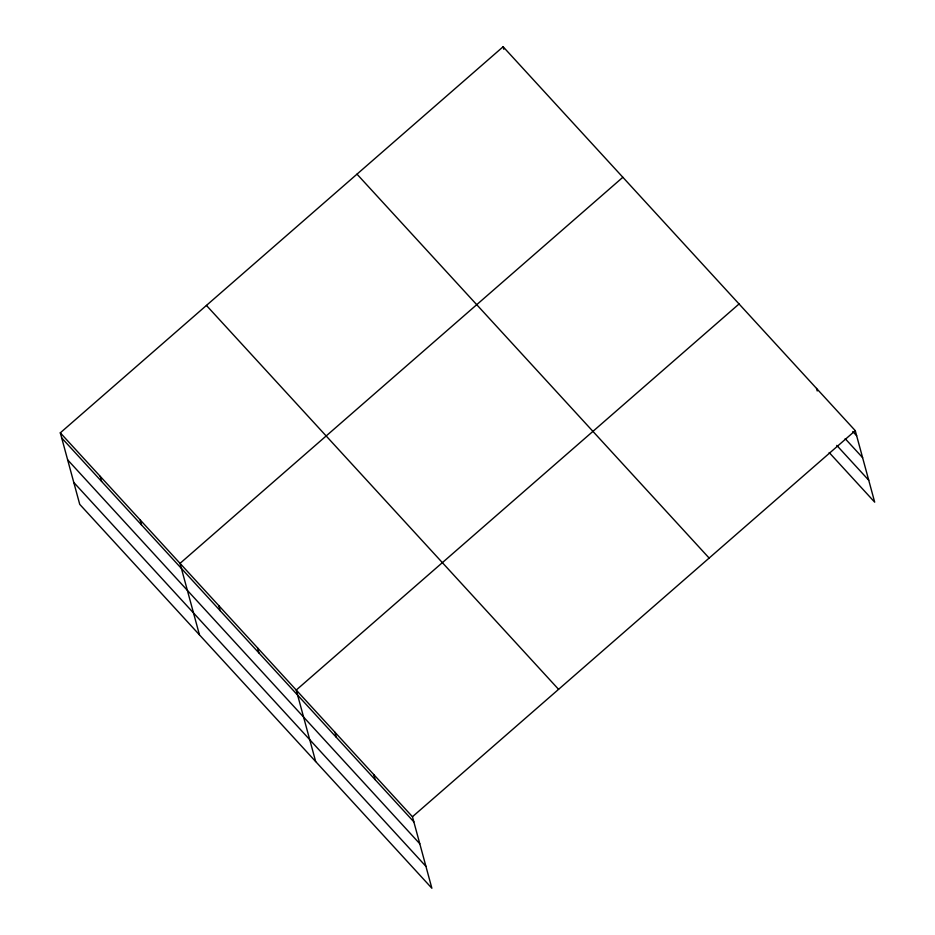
<?xml version="1.0" encoding="UTF-8"?>
<svg xmlns="http://www.w3.org/2000/svg" width="935" height="935" viewBox="0 0 935 935"><rect width="100%" height="100%" fill="white"/><g stroke="black" fill="none" stroke-linecap="round" stroke-linejoin="round"><path stroke-width="1.4" d="M60.307 432.835L412.452 816.746L431.876 888.25L79.732 504.339L60.307 432.835L503.123 46.75L855.268 430.661L874.692 502.165L829.181 452.54M622.85 177.276L180.034 563.373L199.459 634.865M739.059 303.968L296.243 690.053L315.668 761.558M412.452 816.746L855.268 430.661M852.778 431.514L856.647 435.745M845.17 438.655L862.608 457.659M836.778 445.399L868.744 480.239M356.995 174.155L709.139 558.066M206.436 305.429L558.581 689.34M61.687 437.919L413.831 821.83M67.636 459.833L419.78 843.744M73.771 482.425L425.916 866.336M816.535 388.434L817.225 390.97M503.123 46.75L503.813 49.286M373.719 774.519L375.099 779.591M334.975 732.292L336.355 737.364M257.511 647.826L258.89 652.91M218.767 605.599L220.146 610.672M140.121 519.86L141.501 524.932M100.22 476.347L101.599 481.432"/></g></svg>
